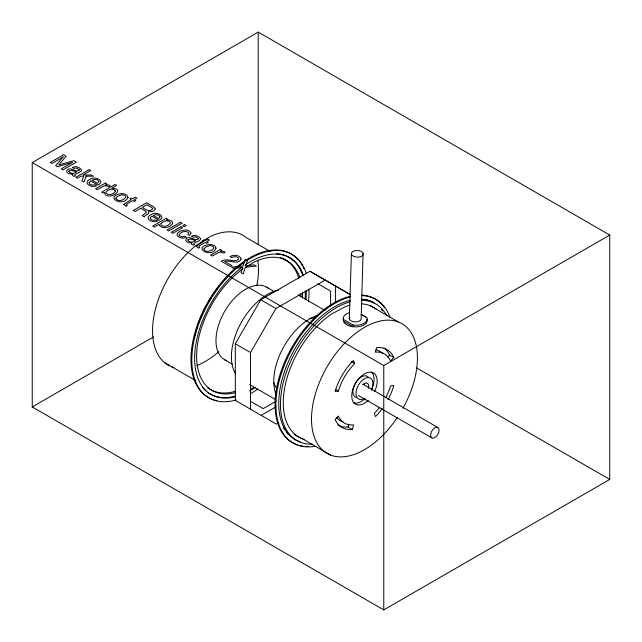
<?xml version="1.0" encoding="UTF-8"?>
<svg xmlns="http://www.w3.org/2000/svg" width="642" height="642" viewBox="0 0 642 642"><rect width="100%" height="100%" fill="white"/><g stroke="black" fill="none" stroke-linecap="round" stroke-linejoin="round"><path stroke-width="0.96" d="M330.598 305.953L330.598 291.083L318.047 283.828M335.413 302.47L335.421 285.987M343.55 319.507L343.494 321.169L353.084 326.706L353.132 325.045L343.55 319.507L343.261 318.424A11.981 6.645 1.9 0 1 349.087 312.742M349.304 318.504L351.415 253.734A5.939 3.298 1.9 0 1 356.487 250.532A5.939 3.298 1.9 0 1 363.067 253.044L361.173 318.673A5.939 3.298 1.9 0 1 356.109 321.867A5.939 3.298 1.9 0 1 349.529 319.363L349.304 318.504A5.939 3.298 1.9 0 1 349.481 317.654M352.306 429.434A44.94 25.945 -60 0 1 335.108 419.507L338.374 416.064A39.94 23.064 -60 0 0 353.662 424.892L352.306 429.434L348.068 426.986L348.879 424.258M278.949 422.653L276.381 424.137L235.325 400.439L235.309 343.791L260.724 299.758L280.313 288.443M250.524 409.219L250.508 352.562L275.916 308.529L325.205 280.081L350.62 294.766L310.006 271.309L280.361 288.41M387.632 357.145L389.59 355.082L393.827 357.53L390.561 360.973A39.94 23.064 -60 0 0 375.273 352.145L376.629 347.603A44.94 25.945 -60 0 1 393.827 357.53M242.949 269.054L240.646 270.483A74.897 43.239 -60 0 0 196.677 353.156A74.897 43.239 -60 0 0 235.582 392.663M245.252 267.626L246.785 266.671M247.555 266.189L254.465 261.896A74.897 43.239 -60 0 1 299.854 277.4M32.244 162.57L258.228 32.1L609.756 235.052L609.756 479.43L383.772 609.9L32.244 406.948L32.244 162.57L383.772 365.523L609.756 235.052M32.244 406.948L153.462 336.962M276.108 401.17L263.18 408.633L250.388 401.258M261.182 415.358L275.739 406.956M338.374 391.098L335.108 391.427A44.94 25.945 -60 0 1 353.445 360.467L354.665 363.589A39.94 23.064 -60 0 0 338.374 391.098L335.83 389.638M353.132 325.045L355.427 325.237A11.981 6.645 1.9 0 0 367.216 318.753L366.927 317.67L361.334 314.436M370.049 305.632L398.297 321.939M310.006 271.309L325.205 280.081M270.467 251.568L246.255 237.588A74.897 43.239 -60 0 0 210.399 236.457L196.588 245.051A74.897 43.239 -60 0 0 154.746 312.06A74.897 43.239 -60 0 0 169.528 365.812M283.435 259.055L288.619 262.048M298.065 294.919L324.868 310.391M416.201 367.681L609.756 479.43M266.599 287.126L274.303 291.572M260.724 299.758L275.916 308.529M351.278 361.631L354.665 363.589M362.618 384.077L437.86 427.516A5.995 3.459 -60 0 1 435.966 436.801A5.995 3.459 -60 0 1 430.774 433.799A5.995 3.459 -60 0 1 437.86 427.516M358.356 395.456L431.873 437.892M235.309 343.791L250.508 352.562M224.66 359.769L232.364 364.223M249.73 384.622L275.667 399.597M302.398 438.791L330.638 455.098M164.761 362.762L195.89 380.73M351.415 253.734L351.639 254.593A5.939 3.298 1.9 0 0 358.22 257.097A5.939 3.298 1.9 0 0 363.292 253.895M366.879 319.331L367.16 320.414A11.981 6.645 1.9 0 1 355.371 326.898L352.265 326.634A11.981 6.645 1.9 0 1 343.663 321.811L343.205 320.085A11.981 6.645 1.9 0 1 343.566 318.368M383.772 365.523L383.772 609.9M258.228 32.1L258.228 244.425M276.437 388.017A41.939 24.211 -60 0 1 273.733 382.383M309.797 318.552A41.939 24.211 -60 0 1 315.246 317.782M275.94 394.236A50.927 29.404 -60 0 1 282.945 348.245A50.927 29.404 -60 0 1 318.28 315.174M226.281 360.571A41.939 24.211 -60 0 1 224.66 311.346A41.939 24.211 -60 0 1 268.099 288.13M235.718 374.069A50.927 29.404 -60 0 1 239.819 325.237A50.927 29.404 -60 0 1 278.732 290.015M397.278 417.573A74.897 43.239 -60 0 1 312.493 430.244A74.897 43.239 -60 0 1 379.237 321.265A74.897 43.239 -60 0 1 402.927 408.36M368.251 400.343A17.976 10.376 -60 0 1 351.76 395.681A17.976 10.376 -60 0 1 368.54 372.264A17.976 10.376 -60 0 1 374.655 391.411M388.017 399.549A44.94 25.945 -60 0 0 393.827 385.609L390.561 385.93A39.94 23.064 -60 0 1 385.834 397.518M382.263 408.633A44.94 25.945 -60 0 1 375.49 416.562L374.27 413.448A39.94 23.064 -60 0 0 379.478 407.477M361.013 314.572A11.981 6.645 1.9 0 1 365.467 317.068M361.181 300.199A78.886 45.55 -60 0 1 386.452 315.198M312.734 444.192A78.886 45.55 -60 0 1 283.74 380.698A78.886 45.55 -60 0 1 350.372 301.732M381.533 309.404A78.886 45.55 -60 0 1 382.736 310.993M300.031 441.768A78.886 45.55 -60 0 1 285 370.185A78.886 45.55 -60 0 1 350.468 300.304M361.398 299.268A78.886 45.55 -60 0 1 374.246 303.072M361.976 295.593A82.882 47.853 -60 0 1 389.983 317.325M314.508 446.391A82.882 47.853 -60 0 1 278.74 382.704A82.882 47.853 -60 0 1 350.396 296.925M362.056 295.143A82.882 47.853 -60 0 1 384.333 307.454M307.991 446.399A82.882 47.853 -60 0 1 305.969 446.375M303.008 446.118A82.882 47.853 -60 0 1 300.159 445.604M297.439 444.85A82.882 47.853 -60 0 1 281.645 369.64A82.882 47.853 -60 0 1 350.428 296.227M304.196 439.401A74.897 43.239 -60 0 1 285.305 384.799A74.897 43.239 -60 0 1 331.328 314.147L345.147 306.78A74.897 43.239 -60 0 1 349.97 305.215M361.438 303.875A74.897 43.239 -60 0 1 376.621 309.348M288.098 434.185A78.886 45.55 -60 0 1 286.308 432.106M284.671 429.803A78.886 45.55 -60 0 1 283.21 427.307M364.375 299.236A78.886 45.55 -60 0 1 373.403 302.583M375.923 349.898A39.94 23.064 -60 0 1 382.64 353.277M343.037 421.874A39.94 23.064 -60 0 1 336.745 417.749M362.995 384.775A5.995 3.459 -60 0 1 367.577 383.402A5.995 3.459 -60 0 1 368.315 388.338M384.117 348.084A44.94 25.945 -60 0 1 389.59 355.082M348.068 426.986A44.94 25.945 -60 0 1 337.764 424.988M364.512 398.273A11.981 6.918 -60 0 1 356.174 391.307A11.981 6.918 -60 0 1 367.898 377.592A11.981 6.918 -60 0 1 371.325 390.304M300.697 437.812A74.897 43.239 -60 0 1 294.132 434.096M355.949 397.374A11.981 6.918 -60 0 1 355.604 382.865A11.981 6.918 -60 0 1 368.275 377.079M364.447 383.186A5.995 3.459 -60 0 1 364.407 384.486M371.734 372.256A17.976 10.376 -60 0 1 371.549 389.614M365.146 398.554A17.976 10.376 -60 0 1 353.244 402.703M257.851 260.628A74.897 43.239 -60 0 1 256.784 285.851M218.697 351.784A74.897 43.239 -60 0 1 196.966 365.458M173.982 367.505A74.897 43.239 -60 0 1 171.27 366.59M245.18 264.994A78.886 45.55 -60 0 1 303.385 275.306M306.154 291.195A78.886 45.55 -60 0 1 306.041 298.907M255.452 387.343A78.886 45.55 -60 0 1 249.658 390.946M235.445 396.796A78.886 45.55 -60 0 1 194.743 354.328A78.886 45.55 -60 0 1 242.082 267.224M298.971 260.676A82.882 47.853 -60 0 1 300.071 262.113M301.106 263.637A82.882 47.853 -60 0 1 302.085 265.242M302.984 266.92A82.882 47.853 -60 0 1 303.818 268.677M216.972 400.672A82.882 47.853 -60 0 1 191.87 347.041A82.882 47.853 -60 0 1 235.807 267.778M237.323 266.502A82.882 47.853 -60 0 1 297.816 259.328M246.632 260.756A82.882 47.853 -60 0 1 306.362 273.636M308.962 289.213A82.882 47.853 -60 0 1 308.481 301.772M257.578 389.132A82.882 47.853 -60 0 1 250.203 393.899M236.232 399.95A82.882 47.853 -60 0 1 191.982 354.649A82.882 47.853 -60 0 1 245.092 261.784M287.857 256.631A78.886 45.55 -60 0 1 290.232 258.269M291.725 259.496A78.886 45.55 -60 0 1 293.121 260.837M194.406 337.154A78.886 45.55 -60 0 1 195.072 334.346M195.569 332.444A78.886 45.55 -60 0 1 196.974 327.677M198.258 323.857A78.886 45.55 -60 0 1 199.301 321.008M199.662 320.069A78.886 45.55 -60 0 1 206.251 305.785M208.16 302.334A78.886 45.55 -60 0 1 219.147 286.011M221.699 282.865A78.886 45.55 -60 0 1 225.029 279.061M226.385 277.601A78.886 45.55 -60 0 1 227.766 276.164M280.321 257.57A74.897 43.239 -60 0 1 298.755 278.283M300.833 293.723A74.897 43.239 -60 0 1 300.785 296.756M235.694 391.179A74.897 43.239 -60 0 1 207.872 387.8M286.172 255.869A78.886 45.55 -60 0 1 302.823 275.675M305.303 290.706A78.886 45.55 -60 0 1 305.119 299.405M253.783 387.407A78.886 45.55 -60 0 1 250.468 389.493M235.502 396.066A78.886 45.55 -60 0 1 207.984 392.551M205.745 390.761A78.886 45.55 -60 0 1 202.358 387.182M276.606 253.662A78.886 45.55 -60 0 1 285.289 255.508M302.486 292.712A74.897 43.239 -60 0 1 302.478 297.736M190.979 233.126L189.462 235.437L187.873 234.515L188.708 233.271L188.475 232.621C185.739 230.125 181.076 231.794 179.142 234.49A2.841 1.637 0 0 0 179.527 235.799L182.32 236.77L184.856 236.256L186.445 237.179L184.286 237.869A4.727 2.728 0 0 1 181.269 237.917C168.581 234.242 188.05 225.39 190.979 233.126M123.673 204.421L126.041 206.283L127.333 205.536L126.193 204.798L126.53 204.204L132.894 200.537L134.451 201.436L135.783 200.657L134.226 199.758L136.947 198.193L135.293 197.238L132.573 198.803L131.257 198.041L129.917 198.819L131.233 199.582L123.673 204.421M196.163 246.271L198.538 248.141L199.831 247.395L198.691 246.656L199.028 246.063L205.392 242.387L206.941 243.286L208.281 242.515L206.724 241.617L209.444 240.044L207.791 239.089L205.071 240.662L203.747 239.899L202.415 240.67L203.731 241.432L196.163 246.271M89.086 182.673C89.382 185.121 92.962 185.386 94.872 184.76L96.477 185.69C91.517 188.547 81.735 182.456 90.546 179.094C94.783 175.611 106.09 181.261 97.905 185.024L90.771 180.9L89.086 182.673M150.196 217.959C150.485 220.399 154.064 220.663 155.974 220.037L157.587 220.968C152.619 223.825 142.837 217.734 151.648 214.372C155.886 210.889 167.193 216.539 159.015 220.302L151.873 216.177L150.196 217.959M79.239 169.777L79.191 170.315C75.596 172.923 70.925 166.278 67.089 169.986C64.77 173.051 70.748 174.48 72.939 174.134L72.321 174.825L72.955 175.876L74.247 176.438L75.451 175.731C71.928 174.086 81.325 172.818 81.558 170.266L81.47 169.785C79.552 167.032 75.355 165.724 72.345 167.466L73.87 168.348L76.639 168.035L79.239 169.777M198.346 238.535L198.298 239.081C194.703 241.689 190.032 235.036 186.196 238.752C183.869 241.817 189.855 243.246 192.046 242.901L191.428 243.583L192.062 244.642L193.354 245.196L194.558 244.498C191.035 242.853 200.432 241.585 200.665 239.033L200.577 238.551C198.659 235.799 194.462 234.49 191.452 236.232L192.977 237.115L195.746 236.802L198.346 238.535M115.929 198.033L115.873 198.522C117.935 202.198 124.275 200.352 125.84 197.118L125.318 196.043L123.85 195.176A3.154 1.822 0 0 0 121.29 194.943L117.847 196.139L115.929 198.033M203.971 248.863L203.907 249.345C205.97 253.028 212.309 251.183 213.874 247.94L213.361 246.865L211.884 246.006A3.154 1.822 0 0 0 209.324 245.766L205.881 246.969L203.971 248.863M155.228 208.819L154.586 210.271L152.427 211.507L148.567 211.708L148.535 213.441L144.931 215.897L144.394 216.884L142.171 215.6L146.071 212.847L146.336 211.667L140.839 208.209L135.101 211.515L133.295 210.472L146.657 202.76L154.128 207.197L155.228 208.819M115.496 190.995C114.236 194.253 108.297 196.155 105.962 192.913L105.93 192.319C107.559 189.278 113.53 187.528 115.496 190.995M104.405 192.359C106.195 202.246 127.894 189.181 111.804 188.178L116.651 185.377L115.062 184.463L101.645 192.207L103.161 193.073L104.405 192.359M128.023 197.303C123.521 208.225 103.201 196.428 121.29 193.651A5.69 3.282 0 0 1 125.005 194.221L126.923 195.304L128.023 197.303M216.057 248.133C211.563 259.055 191.236 247.25 209.324 244.474A5.69 3.282 0 0 1 213.04 245.043L214.958 246.135L216.057 248.133M68.871 171.021L68.774 171.518C70.443 173.926 74.384 173.741 76.526 171.976L71.495 170.226L68.871 171.021M187.978 239.787L187.881 240.285C189.55 242.692 193.491 242.507 195.633 240.742L190.602 238.993L187.978 239.787M98.892 181.525L97.528 183.299L92.111 180.177C94.165 179.118 97.921 178.949 98.892 181.525M159.994 216.803L158.63 218.577L153.221 215.455C155.268 214.396 159.023 214.227 159.994 216.803M152.684 208.714C150.477 212.839 144.843 209.099 142.347 207.334L146.914 204.702L152.098 207.775L152.684 208.714M241.143 259.039C238.046 265.258 229.772 259.761 224.676 261.446L231.794 265.555L230.245 266.446L221.297 261.286C226.594 257.394 233.351 262.955 238.447 259.496L238.423 258.004L236.713 256.912L233.969 256.704L231.69 257.578L230.029 256.615C233.359 254.441 239.819 254.778 241.143 259.039M172.682 223.159C170.587 227.629 162.627 229.435 159.312 225.318L159.28 224.21L154.305 227.091L152.66 226.144L166.246 218.296L167.843 219.219L166.551 219.965C168.822 219.757 172.489 220.342 172.682 223.159M245.132 259.609L243.101 265.957L231.465 267.152L233.648 268.412L242.845 267.377L240.951 272.633L243.198 273.925L245.348 267.257L256.351 266.085L254.192 264.841L245.693 265.836L247.395 260.917L245.132 259.609M86.092 176.181L83.933 181.975L81.839 180.771L83.717 176.173L81.085 176.109L77.425 178.219L75.852 177.312L89.222 169.592L90.795 170.507L83.035 174.985L91.373 175.017L93.467 176.229L86.092 176.181M161.07 223.496L160.837 224.668C163.228 227.75 168.621 225.992 170.371 223.063L170.355 222.469C168.1 219.379 163.261 221.169 161.07 223.496M63.133 156.953L55.702 165.676L57.491 166.711L72.578 162.402L61.271 168.894L62.988 169.881L76.358 162.169L73.79 160.685L58.679 165.01L66.134 156.271L63.542 154.77L50.18 162.49L51.906 163.485L63.133 156.953M105.36 183.098L95.618 188.724L97.255 189.663L104.004 185.963L106.765 185.875L108.546 186.726L110.272 185.731L108.699 184.976L105.232 184.968L106.917 183.989L105.36 183.098M180.45 222.268L167.081 229.98L168.726 230.927L182.087 223.207L180.45 222.268M180.875 226.746L171.181 232.348L172.842 233.311L182.545 227.709L180.875 226.746M184.543 224.628L182.689 225.703L184.35 226.658L186.212 225.591L184.543 224.628M220.326 249.473L210.584 255.099L212.221 256.038L218.97 252.338L221.731 252.25L223.512 253.108L225.238 252.105L223.665 251.351L220.198 251.343L221.883 250.372L220.326 249.473"/></g></svg>
